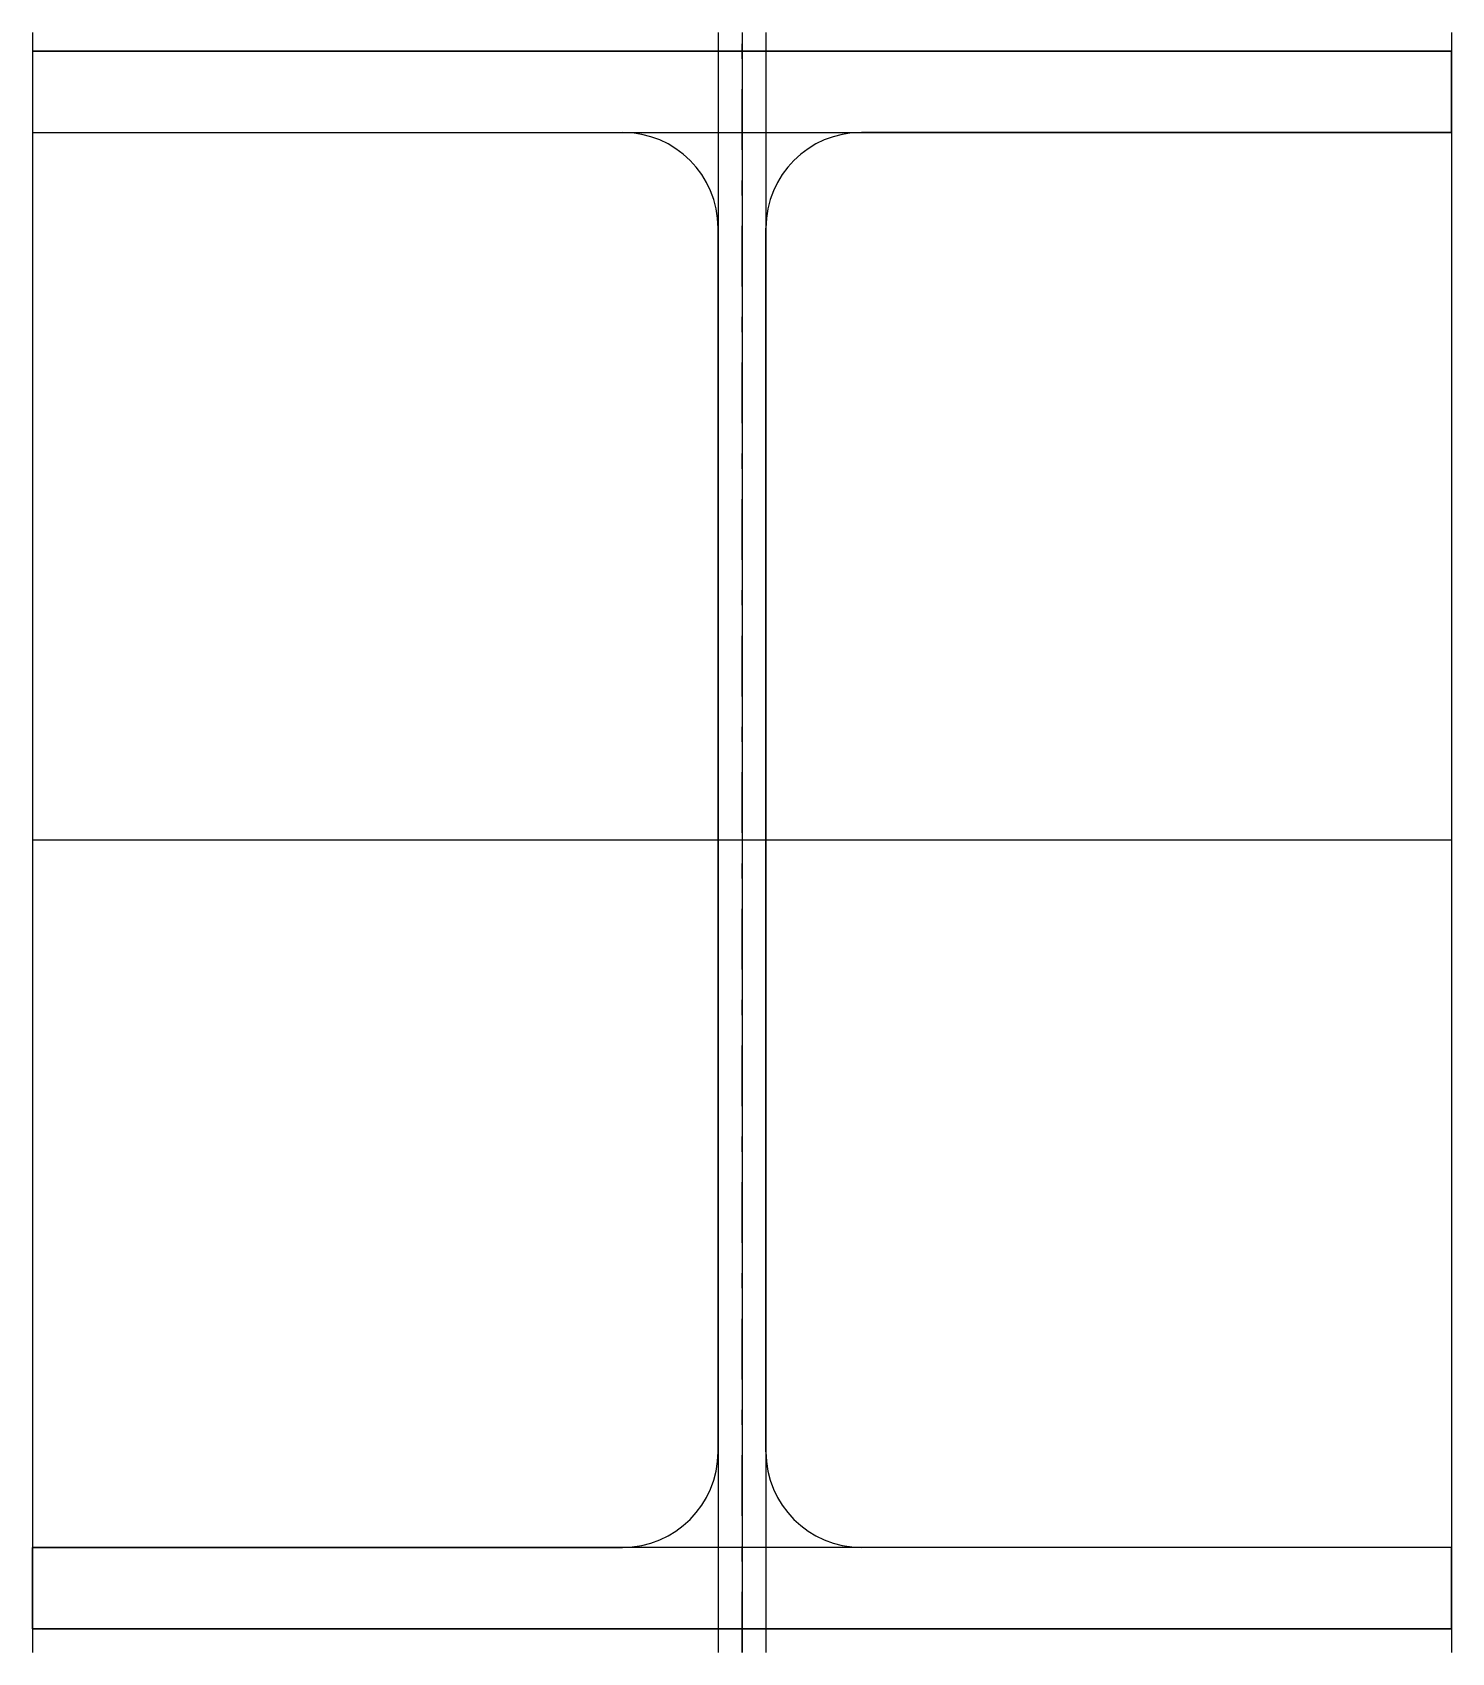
# Model space of a CAD drawing. Extents: x -148 to 148, y -170 to 169.
import ezdxf

# ---------------------------------------------------------------- set-up
doc = ezdxf.new("R2010")
doc.units = 0
doc.linetypes.add('CENTER', pattern=[28.575, 12.7, -6.35, 3.175, -6.35])
doc.layers.get('0').update_dxf_attribs({"linetype": 'CONTINUOUS'})

msp = doc.modelspace()

# ---------------------------------------------------------------- linework, layer by layer
at = {"linetype": 'CONTINUOUS'}
for p, q in [((-148.5, 168.92), (-148.5, -170)), ((-5, 168.92), (-5, -170)), ((0, 168.92), (0, -170)), ((5, 168.92), (5, -170)), ((148.5, 168.92), (148.5, -170)), ((-148.5, 165), (148.5, 165)), ((148.5, 165), (-148.5, 165)), ((-148.5, 165), (-148.5, 148)), ((148.5, 165), (-148.5, 165)), ((-148.5, 165), (-148.5, 148)), ((148.5, 148), (148.5, 165)), ((148.5, 165), (148.5, 148)), ((-148.5, 148), (148.5, 148)), ((-148.5, 148), (-25, 148)), ((-148.5, 148), (-25, 148)), ((25, 148), (148.5, 148)), ((148.5, 148), (25, 148)), ((-5, 128), (-5, -128)), ((-5, -128), (-5, 128)), ((5, -128), (5, 128)), ((5, -128), (5, 128)), ((-148.5, 0), (148.5, 0)), ((148.5, -148), (-148.5, -148)), ((-25, -148), (-148.5, -148)), ((-148.5, -148), (-148.5, -165)), ((-148.5, -165), (-148.5, -148)), ((-148.5, -148), (-25, -148)), ((148.5, -148), (25, -148)), ((148.5, -148), (25, -148)), ((148.5, -165), (148.5, -148)), ((148.5, -165), (148.5, -148)), ((148.5, -165), (-148.5, -165)), ((-148.5, -165), (148.5, -165)), ((148.5, -165), (-148.5, -165))]:
    msp.add_line(p, q, dxfattribs=at)
at = {"linetype": 'CENTER'}
for p, q in [((0, -170), (0, 168.92)), ((-148.5, 0), (148.5, 0))]:
    msp.add_line(p, q, dxfattribs=at)
at = {"linetype": 'CONTINUOUS'}
for centre, start, end in [((-25, 128), 0, 90), ((-25, 128), 0, 90), ((25, 128), 90, 180), ((25, 128), 90, 180), ((-25, -128), 270, 0), ((-25, -128), 270, 0), ((25, -128), 180, 270), ((25, -128), 180, 270)]:
    msp.add_arc(centre, 20, start, end, dxfattribs=at)

doc.saveas('drawing.dxf')
